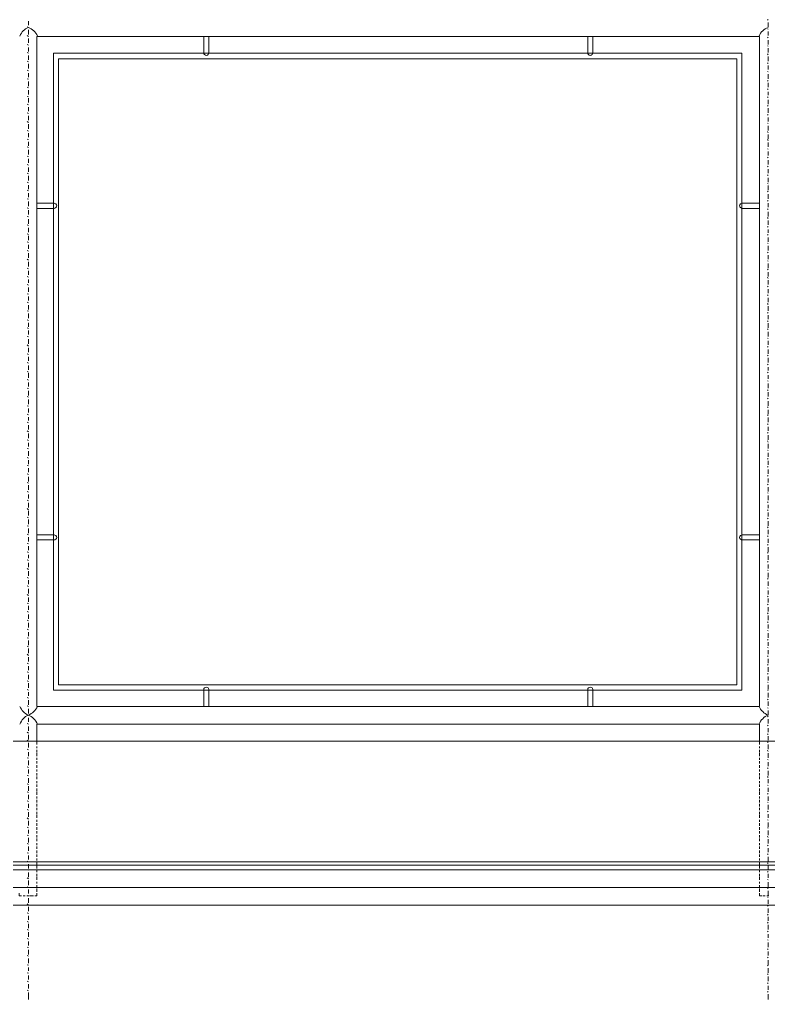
# Model space of a CAD drawing. Header units: millimetres. Extents: x 2928 to 3112, y 1220 to 1280.
# Drawn here: x 3071.626 to 3073.802, y 1248.077 to 1250.927 of the extents above; entities that cross this region are included whole.
import ezdxf

# ---------------------------------------------------------------- set-up
doc = ezdxf.new("R2010")
doc.units = ezdxf.units.MM

msp = doc.modelspace()

# ---------------------------------------------------------------- linework, layer by layer
at = {"color": 252, "linetype": 'Continuous', "lineweight": 13, "true_color": 0x989898}
for points in [[(3071.65142, 1250.90357), (3071.64811, 1250.90522), (3071.64811, 1250.90522)], [(3071.65142, 1250.91019), (3071.65142, 1250.92176), (3071.65142, 1250.92176)], [(3073.8016, 1250.92507), (3073.79995, 1250.92673), (3073.79995, 1250.92673)], [(3073.8016, 1250.90522), (3073.8016, 1250.91846), (3073.8016, 1250.91846)], [(3071.65142, 1250.87711), (3071.64811, 1250.88041), (3071.64811, 1250.88041)], [(3071.65142, 1250.88372), (3071.65142, 1250.89695), (3071.65142, 1250.89695)], [(3073.8016, 1250.89861), (3073.79995, 1250.90026), (3073.79995, 1250.90026)], [(3073.8016, 1250.8738), (3073.79995, 1250.87545), (3073.79995, 1250.87545)], [(3073.8016, 1250.88041), (3073.8016, 1250.89199), (3073.8016, 1250.89199)], [(3071.65142, 1250.8523), (3071.64811, 1250.85395), (3071.64811, 1250.85395)], [(3071.65142, 1250.85891), (3071.65142, 1250.87214), (3071.65142, 1250.87214)], [(3071.65142, 1250.8341), (3071.65142, 1250.84568), (3071.65142, 1250.84568)], [(3073.8016, 1250.84899), (3073.79995, 1250.85064), (3073.79995, 1250.85064)], [(3073.8016, 1250.85395), (3073.8016, 1250.86718), (3073.8016, 1250.86718)], [(3073.8016, 1250.8308), (3073.8016, 1250.84403), (3073.8016, 1250.84403)], [(3071.65142, 1250.82914), (3071.64811, 1250.8308), (3071.64811, 1250.8308)], [(3071.65142, 1250.80929), (3071.65142, 1250.82253), (3071.65142, 1250.82253)], [(3073.8016, 1250.82418), (3073.79995, 1250.82749), (3073.79995, 1250.82749)], [(3073.8016, 1250.80599), (3073.8016, 1250.81922), (3073.8016, 1250.81922)], [(3071.65142, 1250.80433), (3071.64811, 1250.80599), (3071.64811, 1250.80599)], [(3071.65142, 1250.78448), (3071.65142, 1250.79772), (3071.65142, 1250.79772)], [(3073.8016, 1250.79937), (3073.79995, 1250.80102), (3073.79995, 1250.80102)], [(3073.8016, 1250.78118), (3073.8016, 1250.79275), (3073.8016, 1250.79275)], [(3071.65142, 1250.77787), (3071.64811, 1250.77952), (3071.64811, 1250.77952)], [(3071.65142, 1250.75967), (3071.65142, 1250.77125), (3071.65142, 1250.77125)], [(3073.8016, 1250.77456), (3073.79995, 1250.77621), (3073.79995, 1250.77621)], [(3073.8016, 1250.75471), (3073.8016, 1250.76794), (3073.8016, 1250.76794)], [(3071.65142, 1250.75306), (3071.64811, 1250.75471), (3071.64811, 1250.75471)], [(3071.65142, 1250.72825), (3071.64811, 1250.7299), (3071.64811, 1250.7299)], [(3071.65142, 1250.73321), (3071.65142, 1250.74644), (3071.65142, 1250.74644)], [(3073.8016, 1250.7481), (3073.79995, 1250.74975), (3073.79995, 1250.74975)], [(3073.8016, 1250.7299), (3073.8016, 1250.74313), (3073.8016, 1250.74313)], [(3071.65142, 1250.70178), (3071.64811, 1250.70344), (3071.64811, 1250.70344)], [(3071.65142, 1250.7084), (3071.65142, 1250.72163), (3071.65142, 1250.72163)], [(3073.8016, 1250.72329), (3073.79995, 1250.72494), (3073.79995, 1250.72494)], [(3073.8016, 1250.70013), (3073.79995, 1250.70178), (3073.79995, 1250.70178)], [(3073.8016, 1250.70675), (3073.8016, 1250.71667), (3073.8016, 1250.71667)], [(3071.65142, 1250.67863), (3071.64811, 1250.68028), (3071.64811, 1250.68028)], [(3071.65142, 1250.68524), (3071.65142, 1250.69848), (3071.65142, 1250.69848)], [(3073.8016, 1250.67532), (3073.79995, 1250.67697), (3073.79995, 1250.67697)], [(3073.8016, 1250.68028), (3073.8016, 1250.69351), (3073.8016, 1250.69351)], [(3071.65142, 1250.65382), (3071.64811, 1250.65547), (3071.64811, 1250.65547)], [(3071.65142, 1250.66043), (3071.65142, 1250.67201), (3071.65142, 1250.67201)], [(3071.65142, 1250.63397), (3071.65142, 1250.6472), (3071.65142, 1250.6472)], [(3073.8016, 1250.64886), (3073.79995, 1250.65051), (3073.79995, 1250.65051)], [(3073.8016, 1250.65547), (3073.8016, 1250.6687), (3073.8016, 1250.6687)], [(3071.65142, 1250.62735), (3071.64811, 1250.63066), (3071.64811, 1250.63066)], [(3071.65142, 1250.60916), (3071.65142, 1250.62239), (3071.65142, 1250.62239)], [(3073.8016, 1250.62405), (3073.79995, 1250.6257), (3073.79995, 1250.6257)], [(3073.8016, 1250.63066), (3073.8016, 1250.64224), (3073.8016, 1250.64224)], [(3073.8016, 1250.6042), (3073.8016, 1250.61743), (3073.8016, 1250.61743)], [(3071.65142, 1250.60254), (3071.64811, 1250.6042), (3071.64811, 1250.6042)], [(3071.65142, 1250.58435), (3071.65142, 1250.59593), (3071.65142, 1250.59593)], [(3073.8016, 1250.59758), (3073.79995, 1250.60089), (3073.79995, 1250.60089)], [(3073.8016, 1250.57939), (3073.8016, 1250.59262), (3073.8016, 1250.59262)], [(3071.65142, 1250.57773), (3071.64811, 1250.57939), (3071.64811, 1250.57939)], [(3071.65142, 1250.55954), (3071.65142, 1250.57112), (3071.65142, 1250.57112)], [(3073.8016, 1250.57443), (3073.79995, 1250.57773), (3073.79995, 1250.57773)], [(3073.8016, 1250.55623), (3073.8016, 1250.56946), (3073.8016, 1250.56946)], [(3071.65142, 1250.55458), (3071.64811, 1250.55623), (3071.64811, 1250.55623)], [(3071.65142, 1250.53473), (3071.65142, 1250.54796), (3071.65142, 1250.54796)], [(3073.8016, 1250.54962), (3073.79995, 1250.55127), (3073.79995, 1250.55127)], [(3073.8016, 1250.53142), (3073.8016, 1250.543), (3073.8016, 1250.543)], [(3071.65142, 1250.52812), (3071.64811, 1250.52977), (3071.64811, 1250.52977)], [(3071.65142, 1250.50331), (3071.64811, 1250.50496), (3071.64811, 1250.50496)], [(3071.65142, 1250.50992), (3071.65142, 1250.5215), (3071.65142, 1250.5215)], [(3073.8016, 1250.52481), (3073.79995, 1250.52646), (3073.79995, 1250.52646)], [(3073.8016, 1250.50496), (3073.8016, 1250.51819), (3073.8016, 1250.51819)], [(3071.65142, 1250.4785), (3071.64811, 1250.48015), (3071.64811, 1250.48015)], [(3071.65142, 1250.48346), (3071.65142, 1250.49669), (3071.65142, 1250.49669)], [(3073.8016, 1250.49834), (3073.79995, 1250.5), (3073.79995, 1250.5)], [(3073.8016, 1250.47353), (3073.79995, 1250.47519), (3073.79995, 1250.47519)], [(3073.8016, 1250.48015), (3073.8016, 1250.49173), (3073.8016, 1250.49173)], [(3071.65142, 1250.45203), (3071.64811, 1250.45369), (3071.64811, 1250.45369)], [(3071.65142, 1250.45865), (3071.65142, 1250.47188), (3071.65142, 1250.47188)], [(3071.65142, 1250.43384), (3071.65142, 1250.44542), (3071.65142, 1250.44542)], [(3073.8016, 1250.44872), (3073.79995, 1250.45038), (3073.79995, 1250.45038)], [(3073.8016, 1250.45369), (3073.8016, 1250.46692), (3073.8016, 1250.46692)], [(3071.65142, 1250.42888), (3071.64811, 1250.43053), (3071.64811, 1250.43053)], [(3071.65142, 1250.41068), (3071.65142, 1250.42226), (3071.65142, 1250.42226)], [(3073.8016, 1250.42557), (3073.79995, 1250.42722), (3073.79995, 1250.42722)], [(3073.8016, 1250.43053), (3073.8016, 1250.44376), (3073.8016, 1250.44376)], [(3073.8016, 1250.40572), (3073.8016, 1250.41895), (3073.8016, 1250.41895)], [(3071.65142, 1250.40407), (3071.64811, 1250.40572), (3071.64811, 1250.40572)], [(3071.65142, 1250.38422), (3071.65142, 1250.39745), (3071.65142, 1250.39745)], [(3073.8016, 1250.3991), (3073.79995, 1250.40076), (3073.79995, 1250.40076)], [(3073.8016, 1250.38091), (3073.8016, 1250.39249), (3073.8016, 1250.39249)], [(3071.65142, 1250.3776), (3071.64811, 1250.37926), (3071.64811, 1250.37926)], [(3071.65142, 1250.35941), (3071.65142, 1250.37264), (3071.65142, 1250.37264)], [(3073.8016, 1250.37429), (3073.79995, 1250.37595), (3073.79995, 1250.37595)], [(3073.8016, 1250.35445), (3073.8016, 1250.36768), (3073.8016, 1250.36768)], [(3071.65142, 1250.35279), (3071.64811, 1250.35445), (3071.64811, 1250.35445)], [(3071.65142, 1250.33294), (3071.65142, 1250.34618), (3071.65142, 1250.34618)], [(3073.8016, 1250.34783), (3073.79995, 1250.35114), (3073.79995, 1250.35114)], [(3073.8016, 1250.32964), (3073.8016, 1250.34287), (3073.8016, 1250.34287)], [(3071.65142, 1250.32798), (3071.64811, 1250.32964), (3071.64811, 1250.32964)], [(3071.65142, 1250.30152), (3071.64811, 1250.30317), (3071.64811, 1250.30317)], [(3071.65142, 1250.30813), (3071.65142, 1250.32137), (3071.65142, 1250.32137)], [(3073.8016, 1250.32302), (3073.79995, 1250.32467), (3073.79995, 1250.32467)], [(3073.8016, 1250.30648), (3073.8016, 1250.3164), (3073.8016, 1250.3164)], [(3071.65142, 1250.27836), (3071.64811, 1250.28002), (3071.64811, 1250.28002)], [(3071.65142, 1250.28498), (3071.65142, 1250.29821), (3071.65142, 1250.29821)], [(3073.8016, 1250.29986), (3073.79995, 1250.30152), (3073.79995, 1250.30152)], [(3073.8016, 1250.27505), (3073.79995, 1250.27671), (3073.79995, 1250.27671)], [(3073.8016, 1250.28002), (3073.8016, 1250.29325), (3073.8016, 1250.29325)], [(3071.65142, 1250.25355), (3071.64811, 1250.25521), (3071.64811, 1250.25521)], [(3071.65142, 1250.26017), (3071.65142, 1250.27175), (3071.65142, 1250.27175)], [(3071.65142, 1250.23371), (3071.65142, 1250.24694), (3071.65142, 1250.24694)], [(3073.8016, 1250.24859), (3073.79995, 1250.25025), (3073.79995, 1250.25025)], [(3073.8016, 1250.25521), (3073.8016, 1250.26844), (3073.8016, 1250.26844)], [(3071.65142, 1250.22709), (3071.64811, 1250.2304), (3071.64811, 1250.2304)], [(3071.65142, 1250.2089), (3071.65142, 1250.22213), (3071.65142, 1250.22213)], [(3073.8016, 1250.22378), (3073.79995, 1250.22544), (3073.79995, 1250.22544)], [(3073.8016, 1250.2304), (3073.8016, 1250.24198), (3073.8016, 1250.24198)], [(3073.8016, 1250.20393), (3073.8016, 1250.21717), (3073.8016, 1250.21717)], [(3071.65142, 1250.20228), (3071.64811, 1250.20393), (3071.64811, 1250.20393)], [(3071.65142, 1250.18409), (3071.65142, 1250.19566), (3071.65142, 1250.19566)], [(3073.8016, 1250.19897), (3073.79995, 1250.20063), (3073.79995, 1250.20063)], [(3073.8016, 1250.17912), (3073.8016, 1250.19236), (3073.8016, 1250.19236)], [(3071.65142, 1250.17747), (3071.64811, 1250.17912), (3071.64811, 1250.17912)], [(3071.65142, 1250.16093), (3071.65142, 1250.17085), (3071.65142, 1250.17085)], [(3073.8016, 1250.17416), (3073.79995, 1250.17747), (3073.79995, 1250.17747)], [(3073.8016, 1250.15597), (3073.8016, 1250.1692), (3073.8016, 1250.1692)], [(3071.65142, 1250.15431), (3071.64811, 1250.15597), (3071.64811, 1250.15597)], [(3071.65142, 1250.13447), (3071.65142, 1250.1477), (3071.65142, 1250.1477)], [(3073.8016, 1250.14935), (3073.79995, 1250.15101), (3073.79995, 1250.15101)], [(3073.8016, 1250.13116), (3073.8016, 1250.14274), (3073.8016, 1250.14274)], [(3071.65142, 1250.12785), (3071.64811, 1250.1295), (3071.64811, 1250.1295)], [(3071.65142, 1250.10304), (3071.64811, 1250.10469), (3071.64811, 1250.10469)], [(3071.65142, 1250.10966), (3071.65142, 1250.12123), (3071.65142, 1250.12123)], [(3073.8016, 1250.12454), (3073.79995, 1250.1262), (3073.79995, 1250.1262)], [(3073.8016, 1250.10469), (3073.8016, 1250.11793), (3073.8016, 1250.11793)], [(3071.65142, 1250.07823), (3071.64811, 1250.07988), (3071.64811, 1250.07988)], [(3071.65142, 1250.08319), (3071.65142, 1250.09642), (3071.65142, 1250.09642)], [(3073.8016, 1250.09808), (3073.79995, 1250.10139), (3073.79995, 1250.10139)], [(3073.8016, 1250.07327), (3073.79995, 1250.07492), (3073.79995, 1250.07492)], [(3073.8016, 1250.07988), (3073.8016, 1250.09312), (3073.8016, 1250.09312)], [(3071.65142, 1250.05177), (3071.64811, 1250.05342), (3071.64811, 1250.05342)], [(3071.65142, 1250.05838), (3071.65142, 1250.07161), (3071.65142, 1250.07161)], [(3073.8016, 1250.04846), (3073.79995, 1250.05011), (3073.79995, 1250.05011)], [(3073.8016, 1250.05507), (3073.8016, 1250.06665), (3073.8016, 1250.06665)], [(3071.65142, 1250.02861), (3071.64811, 1250.03026), (3071.64811, 1250.03026)], [(3071.65142, 1250.03357), (3071.65142, 1250.04515), (3071.65142, 1250.04515)], [(3071.65142, 1250.01042), (3071.65142, 1250.02199), (3071.65142, 1250.02199)], [(3073.8016, 1250.0253), (3073.79995, 1250.02696), (3073.79995, 1250.02696)], [(3073.8016, 1250.03026), (3073.8016, 1250.0435), (3073.8016, 1250.0435)], [(3073.8016, 1250.00545), (3073.8016, 1250.01869), (3073.8016, 1250.01869)], [(3071.65142, 1250.0038), (3071.64811, 1250.00545), (3071.64811, 1250.00545)], [(3071.65142, 1249.98395), (3071.65142, 1249.99718), (3071.65142, 1249.99718)], [(3073.8016, 1249.99884), (3073.79995, 1250.00049), (3073.79995, 1250.00049)], [(3073.8016, 1249.98065), (3073.8016, 1249.99222), (3073.8016, 1249.99222)], [(3071.65142, 1249.97734), (3071.64811, 1249.98065), (3071.64811, 1249.98065)], [(3071.65142, 1249.95914), (3071.65142, 1249.97238), (3071.65142, 1249.97238)], [(3073.8016, 1249.97403), (3073.79995, 1249.97568), (3073.79995, 1249.97568)], [(3073.8016, 1249.95418), (3073.8016, 1249.96741), (3073.8016, 1249.96741)], [(3071.65142, 1249.95253), (3071.64811, 1249.95418), (3071.64811, 1249.95418)], [(3071.65142, 1249.93433), (3071.65142, 1249.94591), (3071.65142, 1249.94591)], [(3073.8016, 1249.94922), (3073.79995, 1249.95087), (3073.79995, 1249.95087)], [(3073.8016, 1249.92937), (3073.8016, 1249.9426), (3073.8016, 1249.9426)], [(3071.65142, 1249.92772), (3071.64811, 1249.92937), (3071.64811, 1249.92937)], [(3071.65142, 1249.90787), (3071.65142, 1249.9211), (3071.65142, 1249.9211)], [(3073.8016, 1249.92276), (3073.79995, 1249.92441), (3073.79995, 1249.92441)], [(3073.8016, 1249.90622), (3073.8016, 1249.91614), (3073.8016, 1249.91614)], [(3071.65142, 1249.90125), (3071.64811, 1249.90291), (3071.64811, 1249.90291)], [(3071.65142, 1249.8781), (3071.64811, 1249.87975), (3071.64811, 1249.87975)], [(3071.65142, 1249.88471), (3071.65142, 1249.89795), (3071.65142, 1249.89795)], [(3073.8016, 1249.8996), (3073.79995, 1249.90125), (3073.79995, 1249.90125)], [(3073.8016, 1249.87479), (3073.79995, 1249.87644), (3073.79995, 1249.87644)], [(3073.8016, 1249.88141), (3073.8016, 1249.89298), (3073.8016, 1249.89298)], [(3071.65142, 1249.85329), (3071.64811, 1249.85494), (3071.64811, 1249.85494)], [(3071.65142, 1249.8599), (3071.65142, 1249.87148), (3071.65142, 1249.87148)], [(3071.65142, 1249.83344), (3071.65142, 1249.84667), (3071.65142, 1249.84667)], [(3073.8016, 1249.84833), (3073.79995, 1249.84998), (3073.79995, 1249.84998)], [(3073.8016, 1249.85494), (3073.8016, 1249.86817), (3073.8016, 1249.86817)], [(3071.65142, 1249.82848), (3071.64811, 1249.83013), (3071.64811, 1249.83013)], [(3071.65142, 1249.80863), (3071.65142, 1249.82186), (3071.65142, 1249.82186)], [(3073.8016, 1249.82352), (3073.79995, 1249.82517), (3073.79995, 1249.82517)], [(3073.8016, 1249.83013), (3073.8016, 1249.84336), (3073.8016, 1249.84336)], [(3071.65142, 1249.80201), (3071.64811, 1249.80367), (3071.64811, 1249.80367)], [(3071.65142, 1249.78382), (3071.65142, 1249.7954), (3071.65142, 1249.7954)], [(3073.8016, 1249.79871), (3073.79995, 1249.80036), (3073.79995, 1249.80036)], [(3073.8016, 1249.80367), (3073.8016, 1249.8169), (3073.8016, 1249.8169)], [(3073.8016, 1249.77886), (3073.8016, 1249.79209), (3073.8016, 1249.79209)], [(3071.65142, 1249.7772), (3071.64811, 1249.77886), (3071.64811, 1249.77886)], [(3071.65142, 1249.76066), (3071.65142, 1249.77059), (3071.65142, 1249.77059)], [(3073.8016, 1249.77555), (3073.79995, 1249.7772), (3073.79995, 1249.7772)], [(3073.8016, 1249.7557), (3073.8016, 1249.76893), (3073.8016, 1249.76893)], [(3071.65142, 1249.75405), (3071.64811, 1249.7557), (3071.64811, 1249.7557)], [(3071.65142, 1249.7342), (3071.65142, 1249.74743), (3071.65142, 1249.74743)], [(3073.8016, 1249.74909), (3073.79995, 1249.75074), (3073.79995, 1249.75074)], [(3073.8016, 1249.73089), (3073.8016, 1249.74247), (3073.8016, 1249.74247)], [(3071.65142, 1249.72758), (3071.64811, 1249.73089), (3071.64811, 1249.73089)], [(3071.65142, 1249.70278), (3071.64811, 1249.70443), (3071.64811, 1249.70443)], [(3071.65142, 1249.70939), (3071.65142, 1249.72262), (3071.65142, 1249.72262)], [(3073.8016, 1249.72428), (3073.79995, 1249.72593), (3073.79995, 1249.72593)], [(3073.8016, 1249.70443), (3073.8016, 1249.71766), (3073.8016, 1249.71766)], [(3071.65142, 1249.67797), (3071.64811, 1249.67962), (3071.64811, 1249.67962)], [(3071.65142, 1249.68458), (3071.65142, 1249.69616), (3071.65142, 1249.69616)], [(3073.8016, 1249.69781), (3073.79995, 1249.70112), (3073.79995, 1249.70112)], [(3073.8016, 1249.67962), (3073.8016, 1249.69285), (3073.8016, 1249.69285)], [(3071.65142, 1249.6515), (3071.64811, 1249.65316), (3071.64811, 1249.65316)], [(3071.65142, 1249.65812), (3071.65142, 1249.67135), (3071.65142, 1249.67135)], [(3073.8016, 1249.673), (3073.79995, 1249.67466), (3073.79995, 1249.67466)], [(3073.8016, 1249.64819), (3073.79995, 1249.64985), (3073.79995, 1249.64985)], [(3073.8016, 1249.65481), (3073.8016, 1249.66639), (3073.8016, 1249.66639)], [(3071.65142, 1249.62835), (3071.64811, 1249.63), (3071.64811, 1249.63)], [(3071.65142, 1249.63331), (3071.65142, 1249.64489), (3071.65142, 1249.64489)], [(3071.65142, 1249.61015), (3071.65142, 1249.62173), (3071.65142, 1249.62173)], [(3073.8016, 1249.62504), (3073.79995, 1249.62669), (3073.79995, 1249.62669)], [(3073.8016, 1249.63165), (3073.8016, 1249.64323), (3073.8016, 1249.64323)], [(3071.65142, 1249.60354), (3071.64811, 1249.60519), (3071.64811, 1249.60519)], [(3071.65142, 1249.58369), (3071.65142, 1249.59692), (3071.65142, 1249.59692)], [(3073.8016, 1249.59857), (3073.79995, 1249.60023), (3073.79995, 1249.60023)], [(3073.8016, 1249.60519), (3073.8016, 1249.61842), (3073.8016, 1249.61842)], [(3073.8016, 1249.58038), (3073.8016, 1249.59196), (3073.8016, 1249.59196)], [(3071.65142, 1249.57873), (3071.64811, 1249.58038), (3071.64811, 1249.58038)], [(3071.65142, 1249.55888), (3071.65142, 1249.57211), (3071.65142, 1249.57211)], [(3073.8016, 1249.57376), (3073.79995, 1249.57542), (3073.79995, 1249.57542)], [(3073.8016, 1249.55392), (3073.8016, 1249.56715), (3073.8016, 1249.56715)], [(3071.65142, 1249.55226), (3071.64811, 1249.55392), (3071.64811, 1249.55392)], [(3071.65142, 1249.53407), (3071.65142, 1249.54565), (3071.65142, 1249.54565)], [(3073.8016, 1249.54895), (3073.79995, 1249.55061), (3073.79995, 1249.55061)], [(3073.8016, 1249.52911), (3073.8016, 1249.54234), (3073.8016, 1249.54234)], [(3071.65142, 1249.52745), (3071.64811, 1249.52911), (3071.64811, 1249.52911)], [(3071.65142, 1249.5076), (3071.65142, 1249.52084), (3071.65142, 1249.52084)], [(3073.8016, 1249.52249), (3073.79995, 1249.52414), (3073.79995, 1249.52414)], [(3073.8016, 1249.50595), (3073.8016, 1249.51587), (3073.8016, 1249.51587)], [(3071.65142, 1249.50099), (3071.64811, 1249.5043), (3071.64811, 1249.5043)], [(3071.65142, 1249.47783), (3071.64811, 1249.47949), (3071.64811, 1249.47949)], [(3071.65142, 1249.48445), (3071.65142, 1249.49768), (3071.65142, 1249.49768)], [(3073.8016, 1249.49933), (3073.79995, 1249.50099), (3073.79995, 1249.50099)], [(3073.8016, 1249.47452), (3073.79995, 1249.47618), (3073.79995, 1249.47618)], [(3073.8016, 1249.48114), (3073.8016, 1249.49272), (3073.8016, 1249.49272)], [(3071.65142, 1249.45302), (3071.64811, 1249.45468), (3071.64811, 1249.45468)], [(3071.65142, 1249.45964), (3071.65142, 1249.47287), (3071.65142, 1249.47287)], [(3073.8016, 1249.44806), (3073.79995, 1249.45137), (3073.79995, 1249.45137)], [(3073.8016, 1249.45468), (3073.8016, 1249.46791), (3073.8016, 1249.46791)], [(3071.65142, 1249.42821), (3071.64811, 1249.42987), (3071.64811, 1249.42987)], [(3071.65142, 1249.43317), (3071.65142, 1249.44641), (3071.65142, 1249.44641)], [(3071.65142, 1249.40837), (3071.65142, 1249.4216), (3071.65142, 1249.4216)], [(3073.8016, 1249.42325), (3073.79995, 1249.4249), (3073.79995, 1249.4249)], [(3073.8016, 1249.42987), (3073.8016, 1249.4431), (3073.8016, 1249.4431)], [(3071.65142, 1249.40175), (3071.64811, 1249.4034), (3071.64811, 1249.4034)], [(3071.65142, 1249.38356), (3071.65142, 1249.39513), (3071.65142, 1249.39513)], [(3073.8016, 1249.39844), (3073.79995, 1249.4001), (3073.79995, 1249.4001)], [(3073.8016, 1249.40506), (3073.8016, 1249.41664), (3073.8016, 1249.41664)], [(3073.8016, 1249.37859), (3073.8016, 1249.39183), (3073.8016, 1249.39183)], [(3071.65142, 1249.37694), (3071.64811, 1249.37859), (3071.64811, 1249.37859)], [(3071.65142, 1249.3604), (3071.65142, 1249.37032), (3071.65142, 1249.37032)], [(3073.8016, 1249.37529), (3073.79995, 1249.37694), (3073.79995, 1249.37694)], [(3073.8016, 1249.35544), (3073.8016, 1249.36867), (3073.8016, 1249.36867)], [(3071.65142, 1249.35378), (3071.64811, 1249.35544), (3071.64811, 1249.35544)], [(3071.65142, 1249.33394), (3071.65142, 1249.34717), (3071.65142, 1249.34717)], [(3073.8016, 1249.34882), (3073.79995, 1249.35048), (3073.79995, 1249.35048)], [(3073.8016, 1249.33063), (3073.8016, 1249.34221), (3073.8016, 1249.34221)], [(3071.65142, 1249.32732), (3071.64811, 1249.33063), (3071.64811, 1249.33063)], [(3071.65142, 1249.30913), (3071.65142, 1249.32236), (3071.65142, 1249.32236)], [(3073.8016, 1249.32401), (3073.79995, 1249.32567), (3073.79995, 1249.32567)], [(3073.8016, 1249.30416), (3073.8016, 1249.3174), (3073.8016, 1249.3174)], [(3071.65142, 1249.30251), (3071.64811, 1249.30416), (3071.64811, 1249.30416)], [(3071.65142, 1249.2777), (3071.64811, 1249.27935), (3071.64811, 1249.27935)], [(3071.65142, 1249.28432), (3071.65142, 1249.29589), (3071.65142, 1249.29589)], [(3073.8016, 1249.2992), (3073.79995, 1249.30086), (3073.79995, 1249.30086)], [(3073.8016, 1249.27935), (3073.8016, 1249.29259), (3073.8016, 1249.29259)], [(3071.65142, 1249.25124), (3071.64811, 1249.25454), (3071.64811, 1249.25454)], [(3071.65142, 1249.25785), (3071.65142, 1249.27108), (3071.65142, 1249.27108)], [(3073.8016, 1249.27274), (3073.79995, 1249.27439), (3073.79995, 1249.27439)], [(3073.8016, 1249.24793), (3073.79995, 1249.24958), (3073.79995, 1249.24958)], [(3073.8016, 1249.25454), (3073.8016, 1249.26612), (3073.8016, 1249.26612)], [(3071.65142, 1249.22808), (3071.64811, 1249.22973), (3071.64811, 1249.22973)], [(3071.65142, 1249.23304), (3071.65142, 1249.24627), (3071.65142, 1249.24627)], [(3071.65142, 1249.20989), (3071.65142, 1249.22146), (3071.65142, 1249.22146)], [(3073.8016, 1249.22477), (3073.79995, 1249.22643), (3073.79995, 1249.22643)], [(3073.8016, 1249.23139), (3073.8016, 1249.24297), (3073.8016, 1249.24297)], [(3071.65142, 1249.20327), (3071.64811, 1249.20492), (3071.64811, 1249.20492)], [(3071.65142, 1249.18342), (3071.65142, 1249.19665), (3071.65142, 1249.19665)], [(3073.8016, 1249.19831), (3073.79995, 1249.20162), (3073.79995, 1249.20162)], [(3073.8016, 1249.20492), (3073.8016, 1249.21816), (3073.8016, 1249.21816)], [(3073.8016, 1249.18011), (3073.8016, 1249.19335), (3073.8016, 1249.19335)], [(3071.65142, 1249.17846), (3071.64811, 1249.18011), (3071.64811, 1249.18011)], [(3071.65142, 1249.15861), (3071.65142, 1249.17184), (3071.65142, 1249.17184)], [(3073.8016, 1249.1735), (3073.79995, 1249.17515), (3073.79995, 1249.17515)], [(3073.8016, 1249.1553), (3073.8016, 1249.16688), (3073.8016, 1249.16688)], [(3071.65142, 1249.152), (3071.64811, 1249.15365), (3071.64811, 1249.15365)], [(3071.65142, 1249.1338), (3071.65142, 1249.14538), (3071.65142, 1249.14538)], [(3073.8016, 1249.14869), (3073.79995, 1249.15034), (3073.79995, 1249.15034)], [(3073.8016, 1249.12884), (3073.8016, 1249.14207), (3073.8016, 1249.14207)], [(3071.65142, 1249.12719), (3071.64811, 1249.12884), (3071.64811, 1249.12884)], [(3071.65142, 1249.10734), (3071.65142, 1249.12057), (3071.65142, 1249.12057)], [(3073.8016, 1249.12223), (3073.79995, 1249.12388), (3073.79995, 1249.12388)], [(3073.8016, 1249.10569), (3073.8016, 1249.11561), (3073.8016, 1249.11561)], [(3071.65142, 1249.10238), (3071.64811, 1249.10403), (3071.64811, 1249.10403)], [(3071.65142, 1249.07757), (3071.64811, 1249.08088), (3071.64811, 1249.08088)], [(3071.65142, 1249.08418), (3071.65142, 1249.09742), (3071.65142, 1249.09742)], [(3073.8016, 1249.09907), (3073.79995, 1249.10072), (3073.79995, 1249.10072)], [(3073.8016, 1249.08088), (3073.8016, 1249.09245), (3073.8016, 1249.09245)], [(3071.65142, 1249.05276), (3071.64811, 1249.05441), (3071.64811, 1249.05441)], [(3071.65142, 1249.05937), (3071.65142, 1249.07261), (3071.65142, 1249.07261)], [(3073.8016, 1249.07426), (3073.79995, 1249.07591), (3073.79995, 1249.07591)], [(3073.8016, 1249.04945), (3073.79995, 1249.0511), (3073.79995, 1249.0511)], [(3073.8016, 1249.05441), (3073.8016, 1249.06764), (3073.8016, 1249.06764)], [(3071.65142, 1249.02795), (3071.64811, 1249.0296), (3071.64811, 1249.0296)], [(3071.65142, 1249.03456), (3071.65142, 1249.04614), (3071.65142, 1249.04614)], [(3071.65142, 1249.0081), (3071.65142, 1249.02133), (3071.65142, 1249.02133)], [(3073.8016, 1249.02299), (3073.79995, 1249.02464), (3073.79995, 1249.02464)], [(3073.8016, 1249.0296), (3073.8016, 1249.04283), (3073.8016, 1249.04283)], [(3071.65142, 1249.00148), (3071.64811, 1249.00314), (3071.64811, 1249.00314)], [(3071.65142, 1248.98329), (3071.65142, 1248.99652), (3071.65142, 1248.99652)], [(3073.8016, 1248.99818), (3073.79995, 1248.99983), (3073.79995, 1248.99983)], [(3073.8016, 1249.00479), (3073.8016, 1249.01637), (3073.8016, 1249.01637)], [(3073.8016, 1248.97833), (3073.8016, 1248.99156), (3073.8016, 1248.99156)], [(3071.65142, 1248.97667), (3071.64811, 1248.97833), (3071.64811, 1248.97833)], [(3071.65142, 1248.96013), (3071.65142, 1248.97006), (3071.65142, 1248.97006)], [(3073.8016, 1248.97502), (3073.79995, 1248.97667), (3073.79995, 1248.97667)], [(3073.8016, 1248.95517), (3073.8016, 1248.9684), (3073.8016, 1248.9684)], [(3071.65142, 1248.95352), (3071.64811, 1248.95517), (3071.64811, 1248.95517)], [(3071.65142, 1248.93367), (3071.65142, 1248.9469), (3071.65142, 1248.9469)], [(3073.8016, 1248.94856), (3073.79995, 1248.95021), (3073.79995, 1248.95021)], [(3073.8016, 1248.93036), (3073.8016, 1248.94359), (3073.8016, 1248.94359)], [(3071.65142, 1248.92871), (3071.64811, 1248.93036), (3071.64811, 1248.93036)], [(3071.65142, 1248.90886), (3071.65142, 1248.92209), (3071.65142, 1248.92209)], [(3073.8016, 1248.92375), (3073.79995, 1248.9254), (3073.79995, 1248.9254)], [(3073.8016, 1248.9039), (3073.8016, 1248.91713), (3073.8016, 1248.91713)], [(3071.65142, 1248.90224), (3071.64811, 1248.9039), (3071.64811, 1248.9039)], [(3071.65142, 1248.87743), (3071.64811, 1248.87909), (3071.64811, 1248.87909)], [(3071.65142, 1248.88405), (3071.65142, 1248.89563), (3071.65142, 1248.89563)], [(3073.8016, 1248.89894), (3073.79995, 1248.90059), (3073.79995, 1248.90059)], [(3073.8016, 1248.87909), (3073.8016, 1248.89232), (3073.8016, 1248.89232)], [(3071.65142, 1248.85097), (3071.64811, 1248.85428), (3071.64811, 1248.85428)], [(3071.65142, 1248.85759), (3071.65142, 1248.87082), (3071.65142, 1248.87082)], [(3073.8016, 1248.87247), (3073.79995, 1248.87413), (3073.79995, 1248.87413)], [(3073.8016, 1248.84766), (3073.79995, 1248.84932), (3073.79995, 1248.84932)], [(3073.8016, 1248.85428), (3073.8016, 1248.86586), (3073.8016, 1248.86586)], [(3071.65142, 1248.82782), (3071.64811, 1248.83112), (3071.64811, 1248.83112)], [(3071.65142, 1248.83278), (3071.65142, 1248.84601), (3071.65142, 1248.84601)], [(3071.65142, 1248.80962), (3071.65142, 1248.82285), (3071.65142, 1248.82285)], [(3071.67623, 1248.82782), (3071.67623, 1248.81789), (3071.67623, 1248.81789)], [(3073.7768, 1248.82782), (3073.7768, 1248.81789), (3073.7768, 1248.81789)], [(3073.8016, 1248.82451), (3073.79995, 1248.82616), (3073.79995, 1248.82616)], [(3073.8016, 1248.83112), (3073.8016, 1248.8427), (3073.8016, 1248.8427)], [(3071.65142, 1248.80301), (3071.64811, 1248.80466), (3071.64811, 1248.80466)], [(3071.65142, 1248.78481), (3071.65142, 1248.79639), (3071.65142, 1248.79639)], [(3071.67623, 1248.81293), (3071.67623, 1248.80797), (3071.67623, 1248.80797)], [(3071.67623, 1248.80301), (3071.67623, 1248.79474), (3071.67623, 1248.79474)], [(3071.67623, 1248.79308), (3071.67623, 1248.78481), (3071.67623, 1248.78481)], [(3073.7768, 1248.81293), (3073.7768, 1248.80797), (3073.7768, 1248.80797)], [(3073.7768, 1248.80301), (3073.7768, 1248.79474), (3073.7768, 1248.79474)], [(3073.7768, 1248.79308), (3073.7768, 1248.78481), (3073.7768, 1248.78481)], [(3073.8016, 1248.79804), (3073.79995, 1248.80135), (3073.79995, 1248.80135)], [(3073.8016, 1248.80466), (3073.8016, 1248.81789), (3073.8016, 1248.81789)], [(3073.8016, 1248.77985), (3073.8016, 1248.79308), (3073.8016, 1248.79308)], [(3071.65142, 1248.7782), (3071.64811, 1248.77985), (3071.64811, 1248.77985)], [(3071.65142, 1248.75835), (3071.65142, 1248.77158), (3071.65142, 1248.77158)], [(3071.67623, 1248.77985), (3071.67623, 1248.77323), (3071.67623, 1248.77323)], [(3071.67623, 1248.76993), (3071.67623, 1248.76331), (3071.67623, 1248.76331)], [(3073.7768, 1248.77985), (3073.7768, 1248.77323), (3073.7768, 1248.77323)], [(3073.7768, 1248.76993), (3073.7768, 1248.76331), (3073.7768, 1248.76331)], [(3073.8016, 1248.77323), (3073.79995, 1248.77489), (3073.79995, 1248.77489)], [(3073.8016, 1248.75504), (3073.8016, 1248.76662), (3073.8016, 1248.76662)], [(3071.65142, 1248.75173), (3071.64811, 1248.75339), (3071.64811, 1248.75339)], [(3071.65142, 1248.73354), (3071.65142, 1248.74512), (3071.65142, 1248.74512)], [(3071.67623, 1248.75835), (3071.67623, 1248.75008), (3071.67623, 1248.75008)], [(3071.67623, 1248.74512), (3071.67623, 1248.74015), (3071.67623, 1248.74015)], [(3071.67623, 1248.73519), (3071.67623, 1248.72858), (3071.67623, 1248.72858)], [(3073.7768, 1248.75835), (3073.7768, 1248.75008), (3073.7768, 1248.75008)], [(3073.7768, 1248.74512), (3073.7768, 1248.74015), (3073.7768, 1248.74015)], [(3073.7768, 1248.73519), (3073.7768, 1248.72858), (3073.7768, 1248.72858)], [(3073.8016, 1248.74842), (3073.79995, 1248.75008), (3073.79995, 1248.75008)], [(3073.8016, 1248.72858), (3073.8016, 1248.74181), (3073.8016, 1248.74181)], [(3071.65142, 1248.72692), (3071.64811, 1248.72858), (3071.64811, 1248.72858)], [(3071.65142, 1248.70707), (3071.65142, 1248.72031), (3071.65142, 1248.72031)], [(3071.67623, 1248.72527), (3071.67623, 1248.717), (3071.67623, 1248.717)], [(3071.67623, 1248.71204), (3071.67623, 1248.70542), (3071.67623, 1248.70542)], [(3073.7768, 1248.72527), (3073.7768, 1248.717), (3073.7768, 1248.717)], [(3073.7768, 1248.71204), (3073.7768, 1248.70542), (3073.7768, 1248.70542)], [(3073.8016, 1248.72196), (3073.79995, 1248.72527), (3073.79995, 1248.72527)], [(3073.8016, 1248.70542), (3073.8016, 1248.717), (3073.8016, 1248.717)], [(3071.65142, 1248.70211), (3071.64811, 1248.70377), (3071.64811, 1248.70377)], [(3071.65142, 1248.67896), (3071.64811, 1248.68061), (3071.64811, 1248.68061)], [(3071.65142, 1248.68392), (3071.65142, 1248.69715), (3071.65142, 1248.69715)], [(3071.67623, 1248.70211), (3071.67623, 1248.6955), (3071.67623, 1248.6955)], [(3071.67623, 1248.69053), (3071.67623, 1248.68226), (3071.67623, 1248.68226)], [(3071.67623, 1248.68061), (3071.67623, 1248.67234), (3071.67623, 1248.67234)], [(3073.7768, 1248.70211), (3073.7768, 1248.6955), (3073.7768, 1248.6955)], [(3073.7768, 1248.69053), (3073.7768, 1248.68226), (3073.7768, 1248.68226)], [(3073.7768, 1248.68061), (3073.7768, 1248.67234), (3073.7768, 1248.67234)], [(3073.8016, 1248.6988), (3073.79995, 1248.70046), (3073.79995, 1248.70046)], [(3073.8016, 1248.68061), (3073.8016, 1248.69219), (3073.8016, 1248.69219)], [(3071.65142, 1248.65249), (3071.64811, 1248.65415), (3071.64811, 1248.65415)], [(3071.65142, 1248.65911), (3071.65142, 1248.67234), (3071.65142, 1248.67234)], [(3071.67623, 1248.66738), (3071.67623, 1248.66076), (3071.67623, 1248.66076)], [(3071.67623, 1248.65745), (3071.67623, 1248.64918), (3071.67623, 1248.64918)], [(3073.7768, 1248.66738), (3073.7768, 1248.66076), (3073.7768, 1248.66076)], [(3073.7768, 1248.65745), (3073.7768, 1248.64918), (3073.7768, 1248.64918)], [(3073.8016, 1248.67399), (3073.79995, 1248.67565), (3073.79995, 1248.67565)], [(3073.8016, 1248.64918), (3073.79995, 1248.65084), (3073.79995, 1248.65084)], [(3073.8016, 1248.65415), (3073.8016, 1248.66738), (3073.8016, 1248.66738)], [(3071.65142, 1248.62768), (3071.64811, 1248.62934), (3071.64811, 1248.62934)], [(3071.65142, 1248.6343), (3071.65142, 1248.64588), (3071.65142, 1248.64588)], [(3071.65142, 1248.60783), (3071.65142, 1248.62107), (3071.65142, 1248.62107)], [(3071.67623, 1248.64588), (3071.67623, 1248.63761), (3071.67623, 1248.63761)], [(3071.67623, 1248.6343), (3071.67623, 1248.62768), (3071.67623, 1248.62768)], [(3071.67623, 1248.62272), (3071.67623, 1248.61445), (3071.67623, 1248.61445)], [(3073.7768, 1248.64588), (3073.7768, 1248.63761), (3073.7768, 1248.63761)], [(3073.7768, 1248.6343), (3073.7768, 1248.62768), (3073.7768, 1248.62768)], [(3073.7768, 1248.62272), (3073.7768, 1248.61445), (3073.7768, 1248.61445)], [(3073.8016, 1248.62272), (3073.79995, 1248.62437), (3073.79995, 1248.62437)], [(3073.8016, 1248.62934), (3073.8016, 1248.64257), (3073.8016, 1248.64257)], [(3071.65142, 1248.60122), (3071.64811, 1248.60453), (3071.64811, 1248.60453)], [(3071.65142, 1248.58302), (3071.65142, 1248.59626), (3071.65142, 1248.59626)], [(3071.67623, 1248.6128), (3071.67623, 1248.60453), (3071.67623, 1248.60453)], [(3071.67623, 1248.59956), (3071.67623, 1248.59295), (3071.67623, 1248.59295)], [(3073.7768, 1248.6128), (3073.7768, 1248.60453), (3073.7768, 1248.60453)], [(3073.7768, 1248.59956), (3073.7768, 1248.59295), (3073.7768, 1248.59295)], [(3073.8016, 1248.59791), (3073.79995, 1248.59956), (3073.79995, 1248.59956)], [(3073.8016, 1248.60453), (3073.8016, 1248.6161), (3073.8016, 1248.6161)], [(3071.65142, 1248.57641), (3071.64811, 1248.57806), (3071.64811, 1248.57806)], [(3071.65142, 1248.55987), (3071.65142, 1248.56979), (3071.65142, 1248.56979)], [(3071.67623, 1248.58964), (3071.67623, 1248.58137), (3071.67623, 1248.58137)], [(3071.67623, 1248.57806), (3071.67623, 1248.56979), (3071.67623, 1248.56979)], [(3071.67623, 1248.56649), (3071.67623, 1248.55987), (3071.67623, 1248.55987)], [(3073.7768, 1248.58964), (3073.7768, 1248.58137), (3073.7768, 1248.58137)], [(3073.7768, 1248.57806), (3073.7768, 1248.56979), (3073.7768, 1248.56979)], [(3073.7768, 1248.56649), (3073.7768, 1248.55987), (3073.7768, 1248.55987)], [(3073.8016, 1248.57475), (3073.79995, 1248.57641), (3073.79995, 1248.57641)], [(3073.8016, 1248.57806), (3073.8016, 1248.59129), (3073.8016, 1248.59129)], [(3073.8016, 1248.55491), (3073.8016, 1248.56814), (3073.8016, 1248.56814)], [(3071.65142, 1248.55325), (3071.64811, 1248.55491), (3071.64811, 1248.55491)], [(3071.65142, 1248.53341), (3071.65142, 1248.54664), (3071.65142, 1248.54664)], [(3071.67623, 1248.55491), (3071.67623, 1248.54829), (3071.67623, 1248.54829)], [(3071.67623, 1248.54498), (3071.67623, 1248.53671), (3071.67623, 1248.53671)], [(3073.7768, 1248.55491), (3073.7768, 1248.54829), (3073.7768, 1248.54829)], [(3073.7768, 1248.54498), (3073.7768, 1248.53671), (3073.7768, 1248.53671)], [(3073.8016, 1248.54829), (3073.79995, 1248.5516), (3073.79995, 1248.5516)], [(3073.8016, 1248.5301), (3073.8016, 1248.54333), (3073.8016, 1248.54333)], [(3071.65142, 1248.52844), (3071.64811, 1248.5301), (3071.64811, 1248.5301)], [(3071.65142, 1248.5086), (3071.65142, 1248.52183), (3071.65142, 1248.52183)], [(3071.67623, 1248.53175), (3071.67623, 1248.52514), (3071.67623, 1248.52514)], [(3071.67623, 1248.52183), (3071.67623, 1248.51521), (3071.67623, 1248.51521)], [(3071.67623, 1248.51025), (3071.67623, 1248.50198), (3071.67623, 1248.50198)], [(3073.7768, 1248.53175), (3073.7768, 1248.52514), (3073.7768, 1248.52514)], [(3073.7768, 1248.52183), (3073.7768, 1248.51521), (3073.7768, 1248.51521)], [(3073.7768, 1248.51025), (3073.7768, 1248.50198), (3073.7768, 1248.50198)], [(3073.8016, 1248.52348), (3073.79995, 1248.52514), (3073.79995, 1248.52514)], [(3073.8016, 1248.50529), (3073.8016, 1248.51687), (3073.8016, 1248.51687)], [(3071.65142, 1248.50198), (3071.64811, 1248.50363), (3071.64811, 1248.50363)], [(3071.65142, 1248.47717), (3071.64811, 1248.47882), (3071.64811, 1248.47882)], [(3071.65142, 1248.48379), (3071.65142, 1248.49536), (3071.65142, 1248.49536)], [(3071.67623, 1248.49867), (3071.67623, 1248.49206), (3071.67623, 1248.49206)], [(3071.67623, 1248.48709), (3071.67623, 1248.48048), (3071.67623, 1248.48048)], [(3073.7768, 1248.49867), (3073.7768, 1248.49206), (3073.7768, 1248.49206)], [(3073.7768, 1248.48709), (3073.7768, 1248.48048), (3073.7768, 1248.48048)], [(3073.8016, 1248.49867), (3073.79995, 1248.50033), (3073.79995, 1248.50033)], [(3073.8016, 1248.47882), (3073.8016, 1248.49206), (3073.8016, 1248.49206)], [(3061.22799, 1248.47717), (3082.08312, 1248.47717), (3082.08312, 1248.47717)], [(3061.22799, 1248.45401), (3082.08312, 1248.45401), (3082.08312, 1248.45401)], [(3071.65142, 1248.45236), (3071.64811, 1248.45401), (3071.64811, 1248.45401)], [(3071.65142, 1248.45732), (3071.65142, 1248.47055), (3071.65142, 1248.47055)], [(3071.67623, 1248.47717), (3071.67623, 1248.4689), (3071.67623, 1248.4689)], [(3071.67623, 1248.46725), (3071.67623, 1248.45732), (3071.67623, 1248.45732)], [(3071.67623, 1248.45401), (3071.67623, 1248.4474), (3071.67623, 1248.4474)], [(3073.7768, 1248.47717), (3073.7768, 1248.4689), (3073.7768, 1248.4689)], [(3073.7768, 1248.46725), (3073.7768, 1248.45732), (3073.7768, 1248.45732)], [(3073.7768, 1248.45401), (3073.7768, 1248.4474), (3073.7768, 1248.4474)], [(3073.8016, 1248.47221), (3073.79995, 1248.47386), (3073.79995, 1248.47386)], [(3073.8016, 1248.45401), (3073.8016, 1248.46725), (3073.8016, 1248.46725)], [(3071.65142, 1248.42755), (3071.64811, 1248.43086), (3071.64811, 1248.43086)], [(3071.65142, 1248.43251), (3071.65142, 1248.44574), (3071.65142, 1248.44574)], [(3071.65142, 1248.40936), (3071.65142, 1248.42259), (3071.65142, 1248.42259)], [(3071.67623, 1248.44244), (3071.67623, 1248.43417), (3071.67623, 1248.43417)], [(3071.67623, 1248.43251), (3071.67623, 1248.42424), (3071.67623, 1248.42424)], [(3073.7768, 1248.44244), (3073.7768, 1248.43417), (3073.7768, 1248.43417)], [(3073.7768, 1248.43251), (3073.7768, 1248.42424), (3073.7768, 1248.42424)], [(3073.8016, 1248.4474), (3073.79995, 1248.44905), (3073.79995, 1248.44905)], [(3073.8016, 1248.42424), (3073.79995, 1248.4259), (3073.79995, 1248.4259)], [(3073.8016, 1248.43086), (3073.8016, 1248.44244), (3073.8016, 1248.44244)], [(3082.08312, 1248.40274), (3061.22799, 1248.40274), (3061.22799, 1248.40274)], [(3071.65142, 1248.40274), (3071.64811, 1248.40439), (3071.64811, 1248.40439)], [(3071.65142, 1248.38455), (3071.65142, 1248.39612), (3071.65142, 1248.39612)], [(3071.67623, 1248.41928), (3071.67623, 1248.41432), (3071.67623, 1248.41432)], [(3071.67623, 1248.40936), (3071.67623, 1248.40109), (3071.67623, 1248.40109)], [(3071.67623, 1248.39943), (3071.67623, 1248.38951), (3071.67623, 1248.38951)], [(3073.7768, 1248.41928), (3073.7768, 1248.41432), (3073.7768, 1248.41432)], [(3073.7768, 1248.40936), (3073.7768, 1248.40109), (3073.7768, 1248.40109)], [(3073.7768, 1248.39943), (3073.7768, 1248.38951), (3073.7768, 1248.38951)], [(3073.8016, 1248.39943), (3073.79995, 1248.40109), (3073.79995, 1248.40109)], [(3073.8016, 1248.40439), (3073.8016, 1248.41763), (3073.8016, 1248.41763)], [(3071.63157, 1248.37793), (3071.62496, 1248.37793), (3071.62496, 1248.3862)], [(3071.6415, 1248.37793), (3071.63653, 1248.37793), (3071.63653, 1248.37793)], [(3071.65473, 1248.37793), (3071.64646, 1248.37793), (3071.64646, 1248.37793)], [(3071.65142, 1248.37793), (3071.64811, 1248.37958), (3071.64811, 1248.37958)], [(3071.65142, 1248.35808), (3071.65142, 1248.37131), (3071.65142, 1248.37131)], [(3071.66631, 1248.37793), (3071.65638, 1248.37793), (3071.65638, 1248.37793)], [(3071.67623, 1248.3862), (3071.67623, 1248.37793), (3071.66961, 1248.37793)], [(3073.7768, 1248.3862), (3073.7768, 1248.37793), (3073.78341, 1248.37793)], [(3073.78672, 1248.37793), (3073.79333, 1248.37793), (3073.79333, 1248.37793)], [(3073.7983, 1248.37793), (3073.80326, 1248.37793), (3073.80326, 1248.37793)], [(3073.8016, 1248.37297), (3073.79995, 1248.37462), (3073.79995, 1248.37462)], [(3073.8016, 1248.37958), (3073.8016, 1248.39282), (3073.8016, 1248.39282)], [(3073.8016, 1248.35477), (3073.8016, 1248.36635), (3073.8016, 1248.36635)], [(3071.65142, 1248.35147), (3071.64811, 1248.35477), (3071.64811, 1248.35477)], [(3071.65142, 1248.33327), (3071.65142, 1248.3465), (3071.65142, 1248.3465)], [(3073.8016, 1248.34816), (3073.79995, 1248.34981), (3073.79995, 1248.34981)], [(3073.8016, 1248.32831), (3073.8016, 1248.34154), (3073.8016, 1248.34154)], [(3071.65142, 1248.32666), (3071.64811, 1248.32831), (3071.64811, 1248.32831)], [(3071.65142, 1248.30846), (3071.65142, 1248.32004), (3071.65142, 1248.32004)], [(3073.8016, 1248.32169), (3073.79995, 1248.325), (3073.79995, 1248.325)], [(3073.8016, 1248.30515), (3073.8016, 1248.31673), (3073.8016, 1248.31673)], [(3071.65142, 1248.30185), (3071.64811, 1248.3035), (3071.64811, 1248.3035)], [(3071.65142, 1248.27869), (3071.64811, 1248.28035), (3071.64811, 1248.28035)], [(3071.65142, 1248.28365), (3071.65142, 1248.29688), (3071.65142, 1248.29688)], [(3073.8016, 1248.29854), (3073.79995, 1248.30185), (3073.79995, 1248.30185)], [(3073.8016, 1248.28035), (3073.8016, 1248.29358), (3073.8016, 1248.29358)], [(3071.65142, 1248.25223), (3071.64811, 1248.25388), (3071.64811, 1248.25388)], [(3071.65142, 1248.25884), (3071.65142, 1248.27208), (3071.65142, 1248.27208)], [(3073.8016, 1248.27373), (3073.79995, 1248.27538), (3073.79995, 1248.27538)], [(3073.8016, 1248.24892), (3073.79995, 1248.25057), (3073.79995, 1248.25057)], [(3073.8016, 1248.25554), (3073.8016, 1248.26711), (3073.8016, 1248.26711)], [(3071.65142, 1248.22742), (3071.64811, 1248.22907), (3071.64811, 1248.22907)], [(3071.65142, 1248.23403), (3071.65142, 1248.24561), (3071.65142, 1248.24561)], [(3073.8016, 1248.22246), (3073.79995, 1248.22411), (3073.79995, 1248.22411)], [(3073.8016, 1248.22907), (3073.8016, 1248.2423), (3073.8016, 1248.2423)], [(3071.65142, 1248.20261), (3071.64811, 1248.20426), (3071.64811, 1248.20426)], [(3071.65142, 1248.20757), (3071.65142, 1248.2208), (3071.65142, 1248.2208)], [(3071.65142, 1248.18276), (3071.65142, 1248.19599), (3071.65142, 1248.19599)], [(3073.8016, 1248.19765), (3073.79995, 1248.1993), (3073.79995, 1248.1993)], [(3073.8016, 1248.20426), (3073.8016, 1248.21584), (3073.8016, 1248.21584)], [(3071.65142, 1248.17614), (3071.64811, 1248.1778), (3071.64811, 1248.1778)], [(3071.65142, 1248.1596), (3071.65142, 1248.16953), (3071.65142, 1248.16953)], [(3073.8016, 1248.17449), (3073.79995, 1248.17614), (3073.79995, 1248.17614)], [(3073.8016, 1248.1778), (3073.8016, 1248.19103), (3073.8016, 1248.19103)], [(3073.8016, 1248.15464), (3073.8016, 1248.16787), (3073.8016, 1248.16787)], [(3071.65142, 1248.15299), (3071.64811, 1248.15464), (3071.64811, 1248.15464)], [(3071.65142, 1248.13479), (3071.65142, 1248.14637), (3071.65142, 1248.14637)], [(3073.8016, 1248.14968), (3073.79995, 1248.15133), (3073.79995, 1248.15133)], [(3073.8016, 1248.12983), (3073.8016, 1248.14306), (3073.8016, 1248.14306)], [(3071.65142, 1248.12818), (3071.64811, 1248.12983), (3071.64811, 1248.12983)], [(3071.65142, 1248.10833), (3071.65142, 1248.12156), (3071.65142, 1248.12156)], [(3073.8016, 1248.12322), (3073.79995, 1248.12487), (3073.79995, 1248.12487)], [(3073.8016, 1248.10502), (3073.8016, 1248.1166), (3073.8016, 1248.1166)], [(3071.65142, 1248.10171), (3071.64811, 1248.10337), (3071.64811, 1248.10337)], [(3071.65142, 1248.0769), (3071.65142, 1248.09675), (3071.65142, 1248.09675)], [(3073.8016, 1248.09841), (3073.79995, 1248.10006), (3073.79995, 1248.10006)], [(3073.8016, 1248.0769), (3073.8016, 1248.09179), (3073.8016, 1248.09179)]]:
    msp.add_lwpolyline(points, dxfattribs=at)
at = {"color": 7, "linetype": 'Continuous', "lineweight": 5, "true_color": 0x000007}
for points in [[(3071.67623, 1248.92871), (3071.67623, 1250.87711), (3071.67623, 1250.87711)], [(3073.7768, 1248.92871), (3073.7768, 1250.87711), (3071.67623, 1250.87711)], [(3072.16085, 1250.87711), (3072.16085, 1250.82914), (3072.16085, 1250.82914)], [(3072.17573, 1250.82914), (3072.17573, 1250.87711), (3072.16085, 1250.87711)], [(3073.27729, 1250.82914), (3073.27729, 1250.87711), (3073.29218, 1250.87711)], [(3073.29218, 1250.87711), (3073.29218, 1250.82914), (3073.29218, 1250.82914)], [(3071.67623, 1250.39249), (3071.7242, 1250.39249), (3071.7242, 1250.39249)], [(3071.7242, 1250.3776), (3071.67623, 1250.3776), (3071.67623, 1250.39249)], [(3073.7768, 1250.39249), (3073.72552, 1250.39249), (3073.72552, 1250.39249)], [(3073.72552, 1250.3776), (3073.7768, 1250.3776), (3073.7768, 1250.39249)], [(3071.7242, 1249.42821), (3071.67623, 1249.42821), (3071.67623, 1249.41333)], [(3073.72552, 1249.42821), (3073.7768, 1249.42821), (3073.7768, 1249.41333)], [(3071.67623, 1249.41333), (3071.7242, 1249.41333), (3071.7242, 1249.41333)], [(3073.7768, 1249.41333), (3073.72552, 1249.41333), (3073.72552, 1249.41333)], [(3072.16085, 1248.92871), (3072.16085, 1248.97667), (3072.16085, 1248.97667)], [(3072.17573, 1248.97667), (3072.17573, 1248.92871), (3072.16085, 1248.92871)], [(3073.27729, 1248.97667), (3073.27729, 1248.92871), (3073.29218, 1248.92871)], [(3073.29218, 1248.92871), (3073.29218, 1248.97667), (3073.29218, 1248.97667)], [(3073.7768, 1248.92871), (3071.67623, 1248.92871), (3071.67623, 1248.92871)], [(3071.67623, 1248.82782), (3071.67623, 1248.87743), (3071.67623, 1248.87743)], [(3073.7768, 1248.87743), (3071.67623, 1248.87743), (3071.67623, 1248.87743)], [(3073.7768, 1248.82782), (3073.7768, 1248.87743), (3073.7768, 1248.87743)]]:
    msp.add_lwpolyline(points, dxfattribs=at)
for points in [[(3071.7242, 1250.82914), (3073.72552, 1250.82914), (3073.72552, 1248.97667), (3071.7242, 1248.97667)], [(3073.71064, 1248.99156), (3071.73908, 1248.99156), (3071.73908, 1250.8126), (3073.71064, 1250.8126)]]:
    msp.add_lwpolyline(points, close=True, dxfattribs=at)
at = {"color": 7, "linetype": 'Continuous', "lineweight": 9, "true_color": 0x000007}
msp.add_lwpolyline([(3082.55782, 1248.82782), (3060.75164, 1248.82782), (3060.75164, 1248.82782)], dxfattribs=at)
at = {"color": 7, "linetype": 'Continuous', "lineweight": 20, "true_color": 0x000007}
msp.add_lwpolyline([(3061.22799, 1248.46725), (3082.08312, 1248.46725), (3082.08312, 1248.46725)], dxfattribs=at)
at = {"color": 252, "linetype": 'Continuous', "lineweight": 5, "true_color": 0x989898}
msp.add_lwpolyline([(3082.55782, 1248.35147), (3060.75164, 1248.35147), (3060.75164, 1248.35147)], dxfattribs=at)
at = {"color": 7, "linetype": 'Continuous', "lineweight": 5, "true_color": 0x000007}
for points in [[(3071.65142, 1250.90357), (3071.63984, 1250.90026), (3071.63157, 1250.89034), (3071.62661, 1250.87876)], [(3071.67788, 1250.87876), (3071.67292, 1250.89034), (3071.663, 1250.90026), (3071.65142, 1250.90357)], [(3073.8016, 1250.90357), (3073.79003, 1250.90026), (3073.7801, 1250.89034), (3073.77514, 1250.87876)], [(3071.62661, 1248.92871), (3071.63157, 1248.91713), (3071.63984, 1248.90886), (3071.65142, 1248.9039)], [(3071.65142, 1248.9039), (3071.663, 1248.90886), (3071.67292, 1248.91713), (3071.67788, 1248.92871)], [(3073.77514, 1248.92871), (3073.7801, 1248.91713), (3073.79003, 1248.90886), (3073.8016, 1248.9039)], [(3071.65142, 1248.9039), (3071.63984, 1248.89894), (3071.63157, 1248.88901), (3071.62661, 1248.87743)], [(3071.67788, 1248.87743), (3071.67292, 1248.88901), (3071.663, 1248.89894), (3071.65142, 1248.9039)], [(3073.8016, 1248.9039), (3073.79003, 1248.89894), (3073.7801, 1248.88901), (3073.77514, 1248.87743)]]:
    msp.add_open_spline(points, degree=3, dxfattribs=at)
for points in [[(3072.16085, 1250.8308), (3072.16085, 1250.82583), (3072.16416, 1250.82253), (3072.16912, 1250.82253), (3072.16912, 1250.82253), (3072.17243, 1250.82253), (3072.17573, 1250.82583), (3072.17573, 1250.8308)], [(3073.27729, 1250.8308), (3073.27729, 1250.82583), (3073.2806, 1250.82253), (3073.28391, 1250.82253), (3073.28391, 1250.82253), (3073.28887, 1250.82253), (3073.29218, 1250.82583), (3073.29218, 1250.8308)], [(3071.72585, 1250.3776), (3071.72916, 1250.3776), (3071.73412, 1250.38091), (3071.73412, 1250.38587), (3071.73412, 1250.38587), (3071.73412, 1250.38918), (3071.72916, 1250.39249), (3071.72585, 1250.39249)], [(3073.72718, 1250.39249), (3073.72221, 1250.39249), (3073.71891, 1250.38918), (3073.71891, 1250.38587), (3073.71891, 1250.38587), (3073.71891, 1250.38091), (3073.72221, 1250.3776), (3073.72718, 1250.3776)], [(3071.72585, 1249.41333), (3071.72916, 1249.41333), (3071.73412, 1249.41664), (3071.73412, 1249.41994), (3071.73412, 1249.41994), (3071.73412, 1249.4249), (3071.72916, 1249.42821), (3071.72585, 1249.42821)], [(3073.72718, 1249.42821), (3073.72221, 1249.42821), (3073.71891, 1249.4249), (3073.71891, 1249.41994), (3073.71891, 1249.41994), (3073.71891, 1249.41664), (3073.72221, 1249.41333), (3073.72718, 1249.41333)], [(3072.17573, 1248.97833), (3072.17573, 1248.98164), (3072.17243, 1248.98494), (3072.16912, 1248.98494), (3072.16912, 1248.98494), (3072.16416, 1248.98494), (3072.16085, 1248.98164), (3072.16085, 1248.97833)], [(3073.29218, 1248.97833), (3073.29218, 1248.98164), (3073.28887, 1248.98494), (3073.28391, 1248.98494), (3073.28391, 1248.98494), (3073.2806, 1248.98494), (3073.27729, 1248.98164), (3073.27729, 1248.97833)]]:
    msp.add_open_spline(points, degree=3, knots=[0, 0, 0, 0, 0.125, 0.125, 0.125, 0.125001, 1, 1, 1, 1], dxfattribs=at)

doc.saveas('drawing.dxf')
